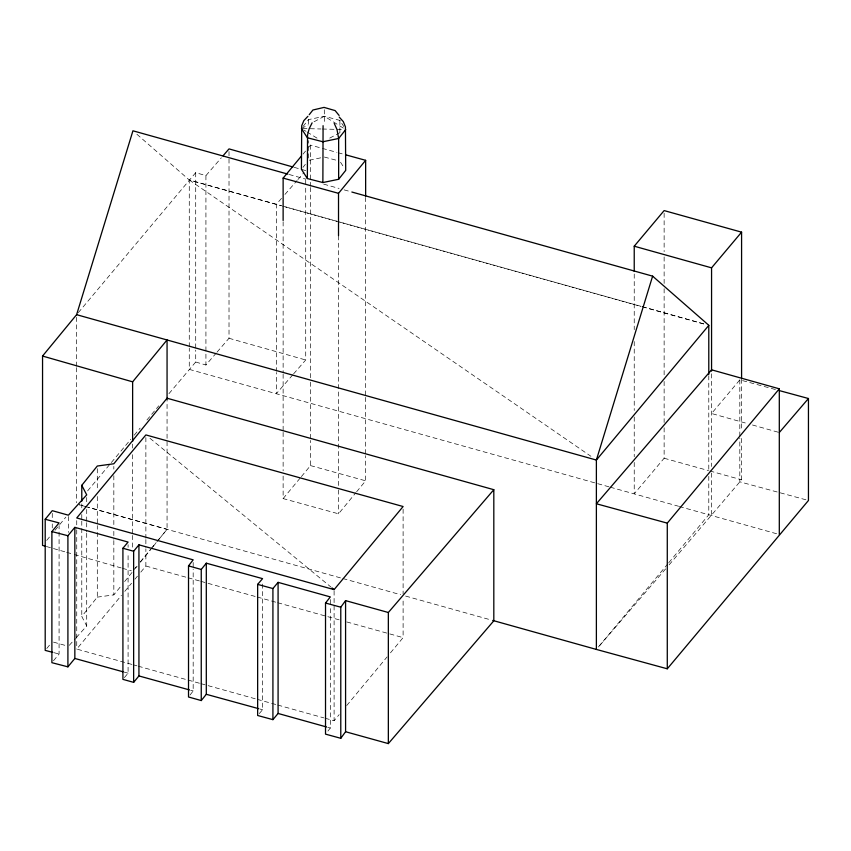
<?xml version="1.0" encoding="UTF-8"?>
<svg xmlns="http://www.w3.org/2000/svg" width="851" height="851" viewBox="0 0 851 851"><rect width="100%" height="100%" fill="white"/><g stroke="black" fill="none" stroke-linecap="round" stroke-linejoin="round"><path stroke-width="0.64" stroke-dasharray="4.25 3.19" d="M190.071 694.98L193.177 690.948L193.177 569.106M327.922 731.083L330.316 728.02L330.316 606.189M302.999 126.522L308.488 119.619L324.38 116.268L339.9 120.416L343.772 126.533M302.999 167.317L305.349 164.349M76.25 637.59L86.706 625.974L81.781 616.432L97.301 597.136L97.301 525.62M97.301 597.136L113.832 594.881L121.321 585.658M124.64 581.563L132.128 572.34M135.458 568.245L137.117 566.202M140.447 562.096L152.095 547.757M152.925 546.736L157.914 540.587M158.743 539.566L167.062 529.322L167.062 399.545M46.773 648.473L49.911 644.643M283.128 476.071L283.128 498.59L338.517 513.813L355.771 492.814M356.601 491.814L365.643 480.815L365.643 455.657M46.709 540.374L50.028 536.343M55.017 530.29L65.814 517.163M133.469 570.181L136.83 566.096M140.192 562.011L150.265 549.757M151.106 548.735L156.148 542.608M156.988 541.587L167.062 529.322L88.078 507.249M303.041 154.105L305.53 151.106M308.849 147.106L310.509 145.106L336.815 152.372M53.485 660.759L59.081 654.015L59.081 525.556M283.128 498.59L300.552 477.592M301.382 476.592L310.509 465.593L310.509 440.435M325.135 718.244L334.103 720.733L339.145 714.659M346.719 705.532L387.12 656.887M390.481 652.834L403.108 637.633L403.108 599.232M131.799 664.397L76.739 649.068L121.427 595.402M124.799 591.349L131.543 583.243M134.915 579.201L137.447 576.159M140.819 572.106L145.872 566.032L145.872 548.821M124.395 677.598L128.086 673.173L128.086 552.661M667.907 563.734L598.083 647.388L665.663 568.862M668.758 562.713L708.787 514.759L708.787 476.347M78.303 312.647L195.709 172.647L205.921 175.625L221.313 157.807M87.621 490.889L110.492 463.55M111.343 462.529L130.82 439.244M134.213 435.191L140.138 428.106M146.915 420L158.775 405.831M168.945 393.683L195.709 362.015L195.709 350.101M664.131 427.776L664.131 458.232L634.229 493.857L634.229 462.072M775.41 389.535L739.817 379.865L711.564 413.512L747.348 423.553M669.131 564.83L741.583 479.794L741.583 437.414M259.289 713.574L262.565 709.745L262.565 581.286M195.709 362.015L205.921 365.005L216.186 353.122M217.037 352.133L229.015 338.272L229.015 151.542M281.511 198.379L276.32 204.325L276.32 371.185M284.968 194.411L297.073 180.518M297.935 179.529L303.988 172.583M292.744 374.855L276.32 393.705L276.32 372.515M293.606 373.866L305.711 359.984L305.711 186.497M69.282 645.335L75.377 638.558M301.424 128.501L308.317 124.831M314.051 121.767L324.38 116.268L343.464 128.193M329.72 138.107L342.283 131.416M320.721 157.829L308.488 160.403L308.488 140.67M302.722 128.533L320.965 128.98M322.263 129.012L343.102 129.533M54.028 652.696L59.081 654.015M324.38 157.052L337.517 160.562M805.908 499.792L739.817 481.836L739.817 438.137M260.012 709.043L262.565 709.745M338.07 152.723L343.081 154.105M310.509 465.593L365.643 480.815M190.656 690.246L193.177 690.948M124.278 672.12L128.086 673.173M664.131 458.232L708.575 470.603M709.84 470.965L741.583 479.794M145.872 566.032L186.826 577.435M188.103 577.786L199.623 580.999M200.9 581.35L255.938 596.668M257.215 597.019L276.405 602.37M277.692 602.721L339.123 619.826M346.793 621.953L403.108 637.633M133.075 664.759L136.915 665.822M138.202 666.184L186.858 679.736M188.135 680.087L199.655 683.3M200.942 683.651L255.991 698.99M257.279 699.341L276.479 704.692M277.766 705.053L323.859 717.882M327.763 727.307L330.316 728.02M289.127 174.487L305.775 179.136M323.699 184.146L339.06 188.443M344.176 189.879L350.58 191.666M136.915 134.267L189.273 179.997L281.404 205.761M642.25 306.668L704.947 324.21M189.273 346.868L189.273 179.997L281.404 205.782M642.25 306.764L704.947 324.305M752.465 424.989L778.027 432.17M679.353 506.526L778.027 534.141M608.976 486.825L189.273 369.377L189.273 348.187M610.252 487.187L678.598 506.26M86.802 506.898L79.164 504.76L84.292 506.196M85.579 506.558L341.932 578.286M342.9 578.531L400.64 594.721M405.629 596.072L491.399 620.071M53.507 642.133L65.931 645.601M294.212 167.349L300.605 169.158M301.882 169.519L305.711 170.604M229.015 338.272L305.711 359.984M46.358 546.512L65.389 551.959M66.655 552.32L72.995 554.139M74.271 554.501L121.204 567.936M122.48 568.298L131.362 570.84M303.679 129.895L305.935 131.288M307.073 131.99L317.232 138.266M189.273 179.997L590.913 456.285M149.967 438.286L331.028 587.105M340.549 162.222L343.772 167.328M324.295 109.726L324.38 124.161M741.583 379.152L741.583 430.797M739.817 379.865L739.817 436.808M711.564 373.78L711.564 466.486M711.564 473.103L711.564 515.483M708.787 375.706L708.787 469.731M664.131 213.239L664.131 251.641M664.131 256.938L664.131 283.426M664.131 288.723L664.131 376.131M664.131 381.429L664.131 422.479M634.229 274.022L634.229 329.635M634.229 341.559L634.229 410.427M634.229 417.043L634.229 456.774M403.108 509.175L403.108 593.934M365.643 197.411L365.643 396.055M365.643 397.385L365.643 454.328M339.9 120.416L339.9 133.575M338.517 235.706L338.517 488.644M338.517 489.974L338.517 513.813M334.103 590.956L334.103 720.733M330.316 599.561L330.316 604.859M310.509 145.106L310.509 186.167M310.509 187.486L310.509 380.833M310.509 382.163L310.509 439.105M308.488 119.619L308.488 124.874M305.711 179.869L305.711 185.167M283.128 221.803L283.128 372.781M283.128 374.1L283.128 431.053M283.128 432.372L283.128 470.773M205.921 175.625L205.921 365.005M195.709 172.647L195.709 348.772M193.177 562.49L193.177 567.787M145.872 437.574L145.872 538.226M145.872 539.545L145.872 547.491M132.628 444.073L132.628 448.041M132.628 454.668L132.628 534.12M132.628 535.449L132.628 548.693M128.086 544.714L128.086 547.363M113.832 466.422L113.832 469.071M113.832 475.688L113.832 526.014M113.832 531.311L113.832 539.257M113.832 540.576L113.832 594.881M97.301 468.678L97.301 489.868M97.301 496.484L97.301 524.301M86.706 497.516L86.706 502.813M86.706 509.441L86.706 521.355M86.706 522.684L86.706 531.949M86.706 533.279L86.706 625.974M81.781 503.866L81.781 507.845M81.781 514.461L81.781 519.759M81.781 521.089L81.781 616.432M76.739 520.61L76.739 528.556M76.739 529.875L76.739 649.068M76.611 317.327L76.611 366.324M76.611 367.643L76.611 502.728M68.41 516.514L68.41 532.407M52.262 513.323L52.262 518.621M52.262 523.918L52.262 527.897M640.963 306.317L282.681 206.123L640.963 306.403"/><path stroke-width="1.28" d="M323.082 125.671L322.869 182.55L338.645 179.274L345.708 170.381L345.432 126.852L343.293 121.597L339.23 117.076M322.869 182.55L307.349 178.54L301.424 169.296L301.701 125.778L303.839 120.629L307.913 116.3M45.092 546.151L42.55 545.417L42.55 356.048L76.611 314.679L132.937 130.799L287.851 174.125M351.857 192.028L652.611 276.149L596.381 460.051L596.381 649.43L667.28 668.801L808.45 500.484L808.45 398.513L779.218 390.566M309.232 114.672L312.913 110.013L324.061 107.396L335.124 110.587L339.102 115.438M312.115 122.842L309.126 128.863L307.551 134.905L307.349 178.54M52.773 652.366L45.199 650.377L45.199 519.27L59.081 522.908L51.89 531.577L51.89 662.684L67.91 666.844L67.91 535.736L74.845 527.354L128.086 542.066L122.916 548.257L122.916 679.364L133.639 682.353L133.639 551.246L138.936 544.831L193.177 559.841L188.518 565.883L188.518 696.99L201.251 700.564L201.251 569.457L206.304 563.192L262.565 578.637L257.651 584.382L257.651 715.489L272.916 719.648L272.916 588.541L278.086 582.35L330.316 596.913L325.518 603.029L325.518 734.136L340.783 738.296L340.783 607.188L345.58 600.625L388.343 612.497L493.814 489.697L167.062 398.215L113.832 463.774L97.301 466.029L81.781 485.325L81.781 501.218M340.783 738.296L345.58 731.732L345.58 600.625M345.708 129.597L338.645 138.479L338.645 179.274M201.251 700.564L206.304 694.299L206.304 563.192M45.199 519.27L52.262 510.674L68.41 515.195L86.706 494.867L81.781 485.325M338.517 235.706L338.517 193.326L365.643 160.328L345.591 154.797M132.628 441.424L132.628 381.833L167.062 339.943L167.062 399.545M133.639 682.353L138.936 675.939L138.936 544.831M283.128 220.483L283.128 178.104L301.382 156.105M67.91 666.844L74.845 658.461L74.845 527.354M334.103 589.626L403.108 506.526L145.872 434.925L76.739 517.961L334.103 589.626L332.05 587.945M272.916 719.648L278.086 713.457L278.086 582.35M708.787 325.38L596.381 460.051L76.611 314.679M667.28 523.131L779.303 388.822L711.564 369.813L596.381 503.76L667.28 523.131L667.28 668.801M634.229 271.373L634.229 246.205L664.131 210.591L741.583 232.153L741.583 377.823M711.564 371.132L711.564 267.842L741.583 232.153M345.58 731.732L388.343 743.604L493.814 620.804L493.814 489.697M779.303 432.521L808.45 398.513M223.026 155.829L229.015 148.893L292.925 166.987M51.89 531.577L67.91 535.736M257.651 584.382L272.916 588.541M325.518 603.029L340.783 607.188M283.128 178.104L338.517 193.326M206.304 694.299L258.736 708.692M138.936 675.939L189.401 689.906M74.845 658.461L123.012 671.779M122.916 548.257L133.639 551.246M278.086 713.457L326.497 726.956M634.229 246.205L711.564 267.842M492.686 620.422L596.381 649.43M188.518 565.883L201.251 569.457M42.55 356.048L132.628 381.833M652.611 276.149L708.787 325.284L708.787 374.376M301.424 128.501L307.349 137.756L322.869 141.755L338.645 138.479L336.996 129.512L334.23 123.352M779.303 388.822L779.303 534.492M388.343 612.497L388.343 743.604M365.643 160.328L365.643 196.092"/></g></svg>
